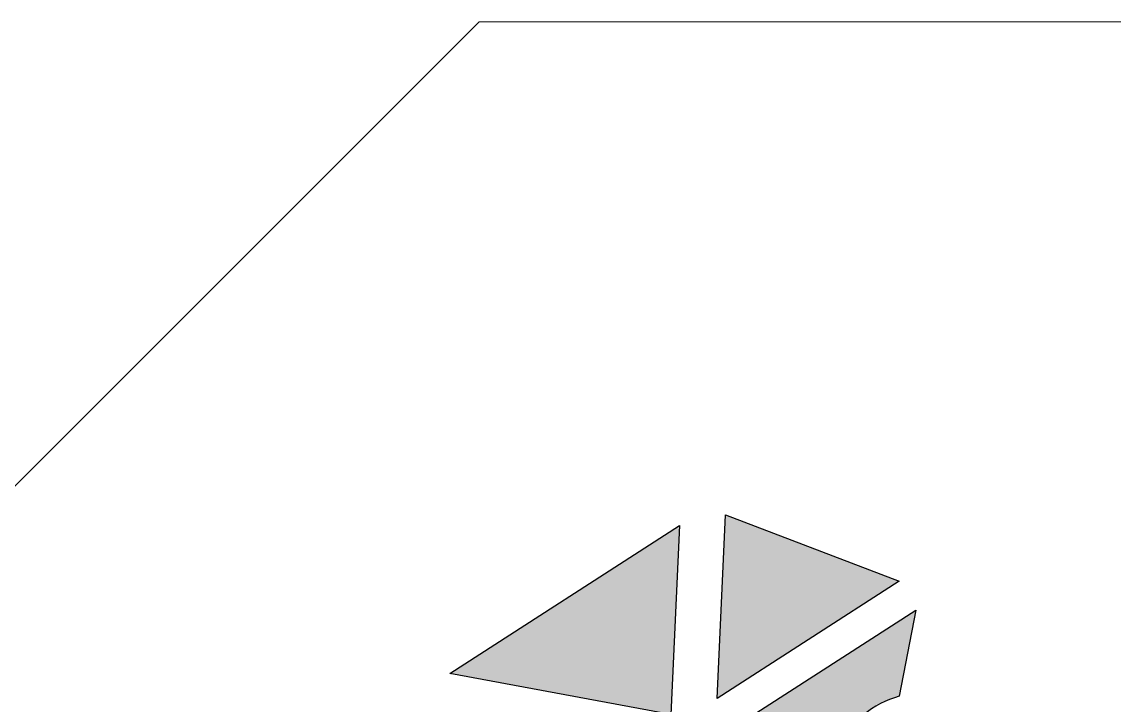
# Model space of a CAD drawing. Header units: millimetres. Extents: x -661.7 to -611.7, y -43.4 to 6.6.
# Drawn here: x -654.83 to -642.67, y -1.05 to 6.56 of the extents above; entities that cross this region are included whole.
import ezdxf

# ---------------------------------------------------------------- set-up
doc = ezdxf.new("R2010")
doc.units = ezdxf.units.MM
doc.header["$MEASUREMENT"] = 0
doc.layers.add('Layer 1', color=7, linetype='Continuous')

msp = doc.modelspace()

# ---------------------------------------------------------------- hatches: boundary and pattern name
at = {"layer": 'Layer 1', "true_color": 0x201e1e}
h = msp.add_hatch(color=250, dxfattribs=at)
edge = h.paths.add_edge_path()
edge.add_spline(control_points=[(-645.0622, 0.3338), (-645.0622, 0.3338), (-646.9944, 1.0725), (-646.9944, 1.0725), (-646.9944, 1.0725), (-647.0882, -0.9713), (-647.0882, -0.9713), (-647.0882, -0.9713), (-645.0622, 0.3338), (-645.0622, 0.3338)], knot_values=[0, 0, 0, 0, 0.3333333, 0.3333333, 0.3333333, 0.6666667, 0.6666667, 0.6666667, 1, 1, 1, 1], degree=3, periodic=1)
h = msp.add_hatch(color=250, dxfattribs=at)
edge = h.paths.add_edge_path()
edge.add_spline(control_points=[(-647.5072, 0.9551), (-647.5072, 0.9551), (-650.0651, -0.6927), (-650.0651, -0.6927), (-650.0651, -0.6927), (-647.6045, -1.1487), (-647.6045, -1.1487), (-647.6045, -1.1487), (-647.5072, 0.9551), (-647.5072, 0.9551)], knot_values=[0, 0, 0, 0, 0.3333333, 0.3333333, 0.3333333, 0.6666667, 0.6666667, 0.6666667, 1, 1, 1, 1], degree=3, periodic=1)
h = msp.add_hatch(color=250, dxfattribs=at)
edge = h.paths.add_edge_path()
edge.add_spline(control_points=[(-645.0615, -0.9468), (-645.0615, -0.9468), (-644.8779, 0.0138), (-644.8779, 0.0138), (-644.8779, 0.0138), (-647.0972, -1.416), (-647.0972, -1.416), (-647.0972, -1.416), (-646.6753, -3.6221), (-646.6753, -3.6221), (-646.5955, -3.4767), (-646.4802, -3.3563), (-646.3478, -3.2563), (-646.1911, -3.1379), (-646.0098, -3.0485), (-645.8381, -2.9805), (-645.8866, -2.8435), (-645.9241, -2.703), (-645.9467, -2.5587), (-645.9782, -2.3571), (-645.9796, -2.1511), (-645.9398, -1.9415), (-645.8822, -1.6373), (-645.7064, -1.3456), (-645.4627, -1.1524), (-645.3434, -1.0578), (-645.2079, -0.9861), (-645.0615, -0.9468)], knot_values=[0, 0, 0, 0, 0.1111111, 0.1111111, 0.1111111, 0.2222222, 0.2222222, 0.2222222, 0.3333333, 0.3333333, 0.3333333, 0.4444444, 0.4444444, 0.4444444, 0.5555556, 0.5555556, 0.5555556, 0.6666667, 0.6666667, 0.6666667, 0.7777778, 0.7777778, 0.7777778, 0.8888889, 0.8888889, 0.8888889, 1, 1, 1, 1], degree=3, periodic=1)

# ---------------------------------------------------------------- linework, layer by layer
at = {"layer": 'Layer 1', "color": 250, "lineweight": 18}
msp.add_open_spline([(-649.7355, 6.5615), (-649.7355, 6.5615), (-623.7355, 6.5615), (-623.7355, 6.5615), (-623.7355, 6.5615), (-611.7355, -5.4385), (-611.7355, -5.4385), (-611.7355, -5.4385), (-611.7355, -31.4385), (-611.7355, -31.4385), (-611.7355, -31.4385), (-623.7355, -43.4385), (-623.7355, -43.4385), (-623.7355, -43.4385), (-649.7355, -43.4385), (-649.7355, -43.4385), (-649.7355, -43.4385), (-661.7355, -31.4385), (-661.7355, -31.4385), (-661.7355, -31.4385), (-661.7355, -5.4385), (-661.7355, -5.4385), (-661.7355, -5.4385), (-649.7355, 6.5615), (-649.7355, 6.5615)], degree=3, knots=[0, 0, 0, 0, 0.125, 0.125, 0.125, 0.25, 0.25, 0.25, 0.375, 0.375, 0.375, 0.5, 0.5, 0.5, 0.625, 0.625, 0.625, 0.75, 0.75, 0.75, 0.875, 0.875, 0.875, 1, 1, 1, 1], dxfattribs=at)
at = {"layer": 'Layer 1', "color": 250}
for points, knots in [([(-645.0622, 0.3338), (-645.0622, 0.3338), (-646.9944, 1.0725), (-646.9944, 1.0725), (-646.9944, 1.0725), (-647.0882, -0.9713), (-647.0882, -0.9713), (-647.0882, -0.9713), (-645.0622, 0.3338), (-645.0622, 0.3338)], [0, 0, 0, 0, 0.3333333, 0.3333333, 0.3333333, 0.6666667, 0.6666667, 0.6666667, 1, 1, 1, 1]), ([(-647.5072, 0.9551), (-647.5072, 0.9551), (-650.0651, -0.6927), (-650.0651, -0.6927), (-650.0651, -0.6927), (-647.6045, -1.1487), (-647.6045, -1.1487), (-647.6045, -1.1487), (-647.5072, 0.9551), (-647.5072, 0.9551)], [0, 0, 0, 0, 0.3333333, 0.3333333, 0.3333333, 0.6666667, 0.6666667, 0.6666667, 1, 1, 1, 1]), ([(-645.0615, -0.9468), (-645.0615, -0.9468), (-644.8779, 0.0138), (-644.8779, 0.0138), (-644.8779, 0.0138), (-647.0972, -1.416), (-647.0972, -1.416), (-647.0972, -1.416), (-646.6753, -3.6221), (-646.6753, -3.6221), (-646.5955, -3.4767), (-646.4802, -3.3563), (-646.3478, -3.2563), (-646.1911, -3.1379), (-646.0098, -3.0485), (-645.8381, -2.9805), (-645.8866, -2.8435), (-645.9241, -2.703), (-645.9467, -2.5587), (-645.9782, -2.3571), (-645.9796, -2.1511), (-645.9398, -1.9415), (-645.8822, -1.6373), (-645.7064, -1.3456), (-645.4627, -1.1524), (-645.3434, -1.0578), (-645.2079, -0.9861), (-645.0615, -0.9468)], [0, 0, 0, 0, 0.1111111, 0.1111111, 0.1111111, 0.2222222, 0.2222222, 0.2222222, 0.3333333, 0.3333333, 0.3333333, 0.4444444, 0.4444444, 0.4444444, 0.5555556, 0.5555556, 0.5555556, 0.6666667, 0.6666667, 0.6666667, 0.7777778, 0.7777778, 0.7777778, 0.8888889, 0.8888889, 0.8888889, 1, 1, 1, 1])]:
    msp.add_open_spline(points, degree=3, knots=knots, dxfattribs=at)

doc.saveas('drawing.dxf')
